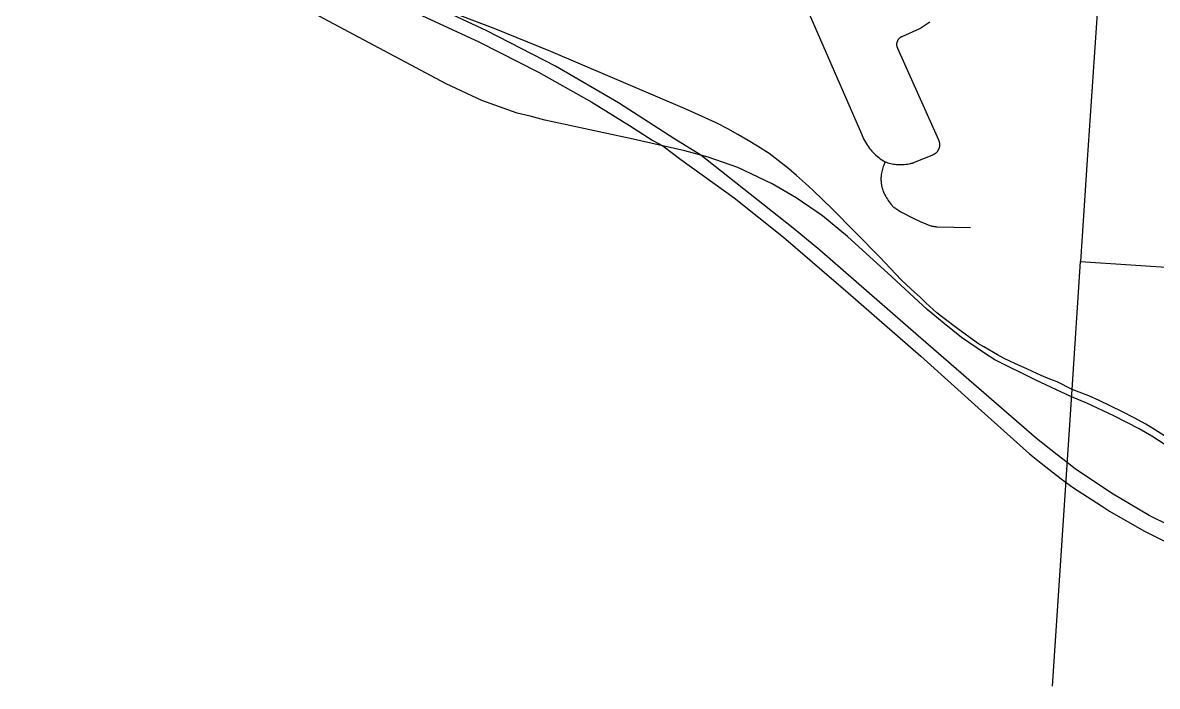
# Model space of a CAD drawing. Header units: inches. Extents: x 326453 to 344102, y 4677180 to 4689621.
# Drawn here: x 333811 to 335339, y 4677454 to 4678347 of the extents above; entities that cross this region are included whole.
import ezdxf

# ---------------------------------------------------------------- set-up
doc = ezdxf.new("R2010")
doc.units = ezdxf.units.IN
doc.header["$MEASUREMENT"] = 0
doc.layers.add('Street_Centreline', color=7, linetype='Continuous')

msp = doc.modelspace()

# ---------------------------------------------------------------- linework, layer by layer
at = {"layer": 'Street_Centreline'}
for p, q in [((335224.2341, 4677853.2015), (335235.6977, 4678025.6838)), ((335235.6977, 4678025.6838), (335371.246, 4678016.3862)), ((335197.7048, 4677454.0365), (335224.2341, 4677853.2015))]:
    msp.add_line(p, q, dxfattribs=at)
for points in [[(335217.7147, 4677755.1086), (335204.2397, 4677765.6045), (335176.4817, 4677787.2031), (335129.0091, 4677828.1932), (335013.775, 4677928.4343), (334884.5287, 4678040.7967), (334848.8039, 4678070.5317), (334724.1859, 4678168.5019), (334687.9546, 4678190.9916), (334613.1972, 4678239.2337), (334528.5709, 4678288.4962), (334435.9031, 4678336.0211), (334356.9361, 4678372.8002), (334272.5754, 4678412.0913), (334090.9293, 4678495.3854), (333954.0686, 4678558.6917), (333822.7302, 4678619.458)], [(333811.0713, 4678604.5388), (333868.3908, 4678578.269), (334041.6442, 4678498.2318), (334214.4788, 4678418.8789), (334425.2352, 4678320.983), (334505.7376, 4678280.1388), (334577.3219, 4678240.0673), (334627.9815, 4678208.5826), (334659.6125, 4678188.2348), (334673.0362, 4678181.0072), (334697.2768, 4678162.9149), (334769.0813, 4678111.3945), (334835.6972, 4678058.1962), (334922.6997, 4677983.3374), (335020.6682, 4677898.3841), (335102.3844, 4677824.6262), (335166.7942, 4677766.5947), (335182.4326, 4677754.0449), (335209.3042, 4677733.3487), (335216.3367, 4677728.31)], [(335263.4132, 4678460.5335), (335263.2836, 4678454.1611), (335262.9069, 4678442.9924), (335262.2313, 4678431.8378), (335259.4257, 4678379.9447), (335244.696, 4678162.3635), (335235.6977, 4678025.6838)], [(335223.5842, 4677843.4219), (335175.3181, 4677865.7973), (335120.2822, 4677893.4407), (335106.0493, 4677902.1959), (335075.1749, 4677923.4274), (335051.9644, 4677942.0323), (335028.9243, 4677961.1547), (334981.6273, 4678004.931), (334921.6303, 4678058.9947), (334887.9568, 4678087.1674), (334852.5921, 4678111.3892), (334820.1693, 4678130.0333), (334773.8896, 4678152.073), (334734.159, 4678165.8205), (334702.5054, 4678174.3309), (334629.0525, 4678190.9717), (334513.9939, 4678215.716), (334494.4409, 4678220.9121), (334477.1101, 4678224.9884), (334429.1425, 4678242.2122), (334381.5009, 4678264.4363), (334326.4484, 4678293.645), (334276.6475, 4678320.3744), (334157.2194, 4678384.304)], [(335224.2341, 4677853.2015), (335204.2249, 4677863.4543), (335194.1134, 4677867.0407), (335182.4285, 4677872.3208), (335171.0638, 4677877.601), (335163.0605, 4677880.9611), (335148.0142, 4677887.8412), (335132.8079, 4677895.2014), (335123.8442, 4677899.8415), (335105.5315, 4677910.6368), (335098.3285, 4677914.7969), (335090.1651, 4677920.3971), (335072.0776, 4677933.5174), (335048.3877, 4677951.4378), (335041.9851, 4677956.3979), (335027.0989, 4677969.8382), (335019.5757, 4677977.3584), (335011.8879, 4677984.4797), (335001.0127, 4677994.2377), (334993.9651, 4678000.719), (334965.408, 4678031.567), (334900.7689, 4678096.6799), (334875.5653, 4678120.8808), (334869.6707, 4678126.2607), (334865.3363, 4678130.6232), (334853.1284, 4678141.2855), (334842.6477, 4678150.3065), (334828.507, 4678161.4659), (334816.4307, 4678170.6455), (334800.7466, 4678180.6327), (334788.1122, 4678188.1697), (334774.2552, 4678196.6232), (334760.3981, 4678204.0582), (334744.7694, 4678212.3222), (334730.309, 4678219.0209), (334716.0779, 4678225.2607), (334702.961, 4678231.0357), (334522.4616, 4678307.8898), (334446.1143, 4678338.8456), (334356.9361, 4678372.8002)], [(334867.1772, 4678365.9116), (334940.4858, 4678197.4326), (334941.3977, 4678195.0845), (334942.3906, 4678192.7695), (334943.4632, 4678190.4903), (334944.6143, 4678188.2497), (334945.8424, 4678186.0504), (334947.1461, 4678183.8951), (334948.5238, 4678181.7863), (334949.9739, 4678179.7266), (334951.4946, 4678177.7184), (334953.084, 4678175.7643), (334954.7404, 4678173.8665), (334956.4616, 4678172.0273), (334958.2456, 4678170.2489), (334960.0902, 4678168.5335), (334961.9932, 4678166.8832), (334963.9524, 4678165.2999), (334965.9654, 4678163.7856), (334968.0297, 4678162.342), (334970.1428, 4678160.971), (334972.3023, 4678159.6741)], [(334972.3023, 4678159.6741), (334974.1889, 4678159.0175), (334976.0965, 4678158.4244), (334978.0229, 4678157.8954), (334979.9659, 4678157.4313), (334981.9234, 4678157.0324), (334983.8931, 4678156.6993), (334985.8728, 4678156.4322), (334987.8604, 4678156.2316), (334989.8536, 4678156.0977), (334991.8501, 4678156.0305), (334993.8478, 4678156.0302), (334995.8444, 4678156.0967), (334998.098, 4678156.2432), (335000.3462, 4678156.4566), (335002.5871, 4678156.7366), (335004.8187, 4678157.0831), (335007.039, 4678157.4957), (335007.7449, 4678157.6494), (335008.4457, 4678157.8252), (335009.1405, 4678158.0231), (335009.8287, 4678158.2428), (335010.5097, 4678158.484), (335011.1827, 4678158.7466), (335036.8388, 4678169.2266), (335037.3045, 4678169.4146), (335037.7634, 4678169.6188), (335038.2148, 4678169.8388), (335038.6584, 4678170.0744), (335039.0933, 4678170.3255), (335039.5193, 4678170.5915), (335039.9357, 4678170.8722), (335040.3421, 4678171.1674), (335040.7379, 4678171.4765), (335041.1227, 4678171.7993), (335041.4959, 4678172.1353), (335041.8572, 4678172.4841), (335042.2061, 4678172.8453), (335042.5422, 4678173.2185), (335042.8651, 4678173.6032), (335043.1743, 4678173.999), (335043.4695, 4678174.4053), (335043.7503, 4678174.8216), (335044.0164, 4678175.2476), (335044.2675, 4678175.6825), (335044.5033, 4678176.126), (335044.7234, 4678176.5774), (335044.9276, 4678177.0362), (335045.1157, 4678177.5019), (335045.2874, 4678177.9738), (335045.4425, 4678178.4515), (335045.5809, 4678178.9343), (335045.7023, 4678179.4216), (335045.8066, 4678179.9129), (335045.8937, 4678180.4075), (335045.9634, 4678180.9049), (335046.0158, 4678181.4043), (335046.0506, 4678181.9054), (335046.068, 4678182.4073), (335046.0678, 4678182.9095), (335046.0501, 4678183.4114), (335046.0149, 4678183.9124), (335045.9622, 4678184.4119), (335045.8921, 4678184.9091), (335045.8047, 4678185.4037), (335045.7, 4678185.8949), (335045.5783, 4678186.3821), (335045.4396, 4678186.8648), (335045.2842, 4678187.3424), (335045.1122, 4678187.8142), (335044.9238, 4678188.2798), (335044.7192, 4678188.7385), (335041.0081, 4678196.6847), (335010.3633, 4678265.9779), (334989.5296, 4678312.2474), (334989.3522, 4678312.6156), (334989.1876, 4678312.9897), (334989.0359, 4678313.3693), (334988.8973, 4678313.7538), (334988.772, 4678314.1429), (334988.6601, 4678314.5359), (334988.5617, 4678314.9327), (334988.477, 4678315.3325), (334988.406, 4678315.7351), (334988.3489, 4678316.1398), (334988.3057, 4678316.5462), (334988.2764, 4678316.9539), (334988.2612, 4678317.3623), (334988.2599, 4678317.7711), (334988.2727, 4678318.1796), (334988.2994, 4678318.5874), (334988.3402, 4678318.9942), (334988.3948, 4678319.3992), (334988.4633, 4678319.8022), (334988.5456, 4678320.2025), (334988.6416, 4678320.5998), (334988.7511, 4678320.9936), (334988.874, 4678321.3834), (334989.0102, 4678321.7688), (334989.1596, 4678322.1492), (334989.3219, 4678322.5243), (334989.497, 4678322.8937), (334989.6847, 4678323.2568), (334989.8847, 4678323.6133), (334990.0968, 4678323.9626), (334990.3207, 4678324.3046), (334990.5562, 4678324.6386), (334990.8031, 4678324.9644), (334991.0609, 4678325.2815), (334991.3295, 4678325.5896), (334991.6085, 4678325.8883), (334991.8976, 4678326.1773), (334992.1964, 4678326.4562), (334992.5046, 4678326.7247), (334992.8218, 4678326.9824), (334993.1476, 4678327.2291), (334993.4818, 4678327.4645), (334993.8238, 4678327.6884), (334994.1732, 4678327.9003), (334994.5298, 4678328.1002), (334994.893, 4678328.2877), (334995.2623, 4678328.4627), (335019.0323, 4678339.2262), (335021.8886, 4678340.8225), (335024.6936, 4678342.5073), (335027.4445, 4678344.2789), (335030.1388, 4678346.1355), (335032.7738, 4678348.0755)], [(334972.3023, 4678159.6741), (334970.5142, 4678155.0672), (334969.8642, 4678153.3074), (334969.2721, 4678151.5273), (334968.7387, 4678149.7288), (334968.2644, 4678147.9137), (334967.8499, 4678146.0841), (334967.4955, 4678144.2419), (334967.2566, 4678142.7296), (334967.0692, 4678141.2099), (334966.9337, 4678139.6849), (334966.8501, 4678138.156), (334966.8185, 4678136.6252), (334966.839, 4678135.0943), (334966.9116, 4678133.5649), (334967.0361, 4678132.0388), (334967.2159, 4678130.4898), (334967.4486, 4678128.9478), (334967.734, 4678127.4146), (334968.0717, 4678125.8921), (334968.4614, 4678124.3821), (334968.9025, 4678122.8863), (334969.3946, 4678121.4065), (334969.937, 4678119.9444), (334970.5292, 4678118.5018), (334971.1704, 4678117.0802), (334972.1367, 4678115.1146), (334973.1653, 4678113.1808), (334974.2552, 4678111.281), (334975.4053, 4678109.417), (334976.6145, 4678107.5907), (334977.8814, 4678105.804), (334979.2049, 4678104.0588), (334980.5835, 4678102.3567), (334982.0158, 4678100.6997), (334982.48, 4678100.1973), (334982.9611, 4678099.7112), (334983.4587, 4678099.2419), (334983.972, 4678098.7899), (334984.5006, 4678098.3558), (334985.0438, 4678097.94), (334985.6008, 4678097.5432), (334986.1712, 4678097.1657), (334986.7542, 4678096.808), (334993.5793, 4678092.5435), (335010.1824, 4678083.7521), (335020.6168, 4678078.9627), (335023.8795, 4678077.5204), (335027.1815, 4678076.1706), (335030.5202, 4678074.9143), (335033.893, 4678073.7526), (335034.7117, 4678073.4979), (335035.5381, 4678073.2695), (335036.3713, 4678073.0676), (335037.2106, 4678072.8925), (335038.0551, 4678072.7443), (335038.9038, 4678072.6232), (335039.756, 4678072.5293), (335040.6108, 4678072.4627), (335041.4673, 4678072.4234), (335042.3246, 4678072.4116), (335087.2606, 4678071.1663)], [(335350.0789, 4677790.1435), (335335.0944, 4677799.6511), (335323.4553, 4677806.5068), (335307.9016, 4677815.0719), (335292.1908, 4677823.1829), (335260.55, 4677838.46), (335246.7921, 4677844.8803), (335224.2341, 4677853.2015)], [(335499.9104, 4677613.5576), (335494.1832, 4677622.8937), (335466.7189, 4677664.0507), (335451.4945, 4677684.5625), (335441.7862, 4677696.4726), (335423.4727, 4677716.5433), (335405.5795, 4677735.0234), (335383.3772, 4677754.3222), (335357.1757, 4677774.0345), (335331.6193, 4677790.51), (335314.6573, 4677800.4351), (335280.5604, 4677818.1306), (335244.0173, 4677835.1234), (335223.5842, 4677843.4219)], [(335382.7253, 4677657.0457), (335327.8402, 4677684.0045), (335277.0556, 4677713.6435), (335228.5279, 4677746.686), (335217.7147, 4677755.1086)], [(335216.3367, 4677728.31), (335226.2642, 4677721.2391), (335263.7285, 4677696.7201), (335274.4423, 4677689.6268), (335320.8158, 4677663.0297), (335374.3684, 4677636.647)]]:
    msp.add_lwpolyline(points, dxfattribs=at)

doc.saveas('drawing.dxf')
